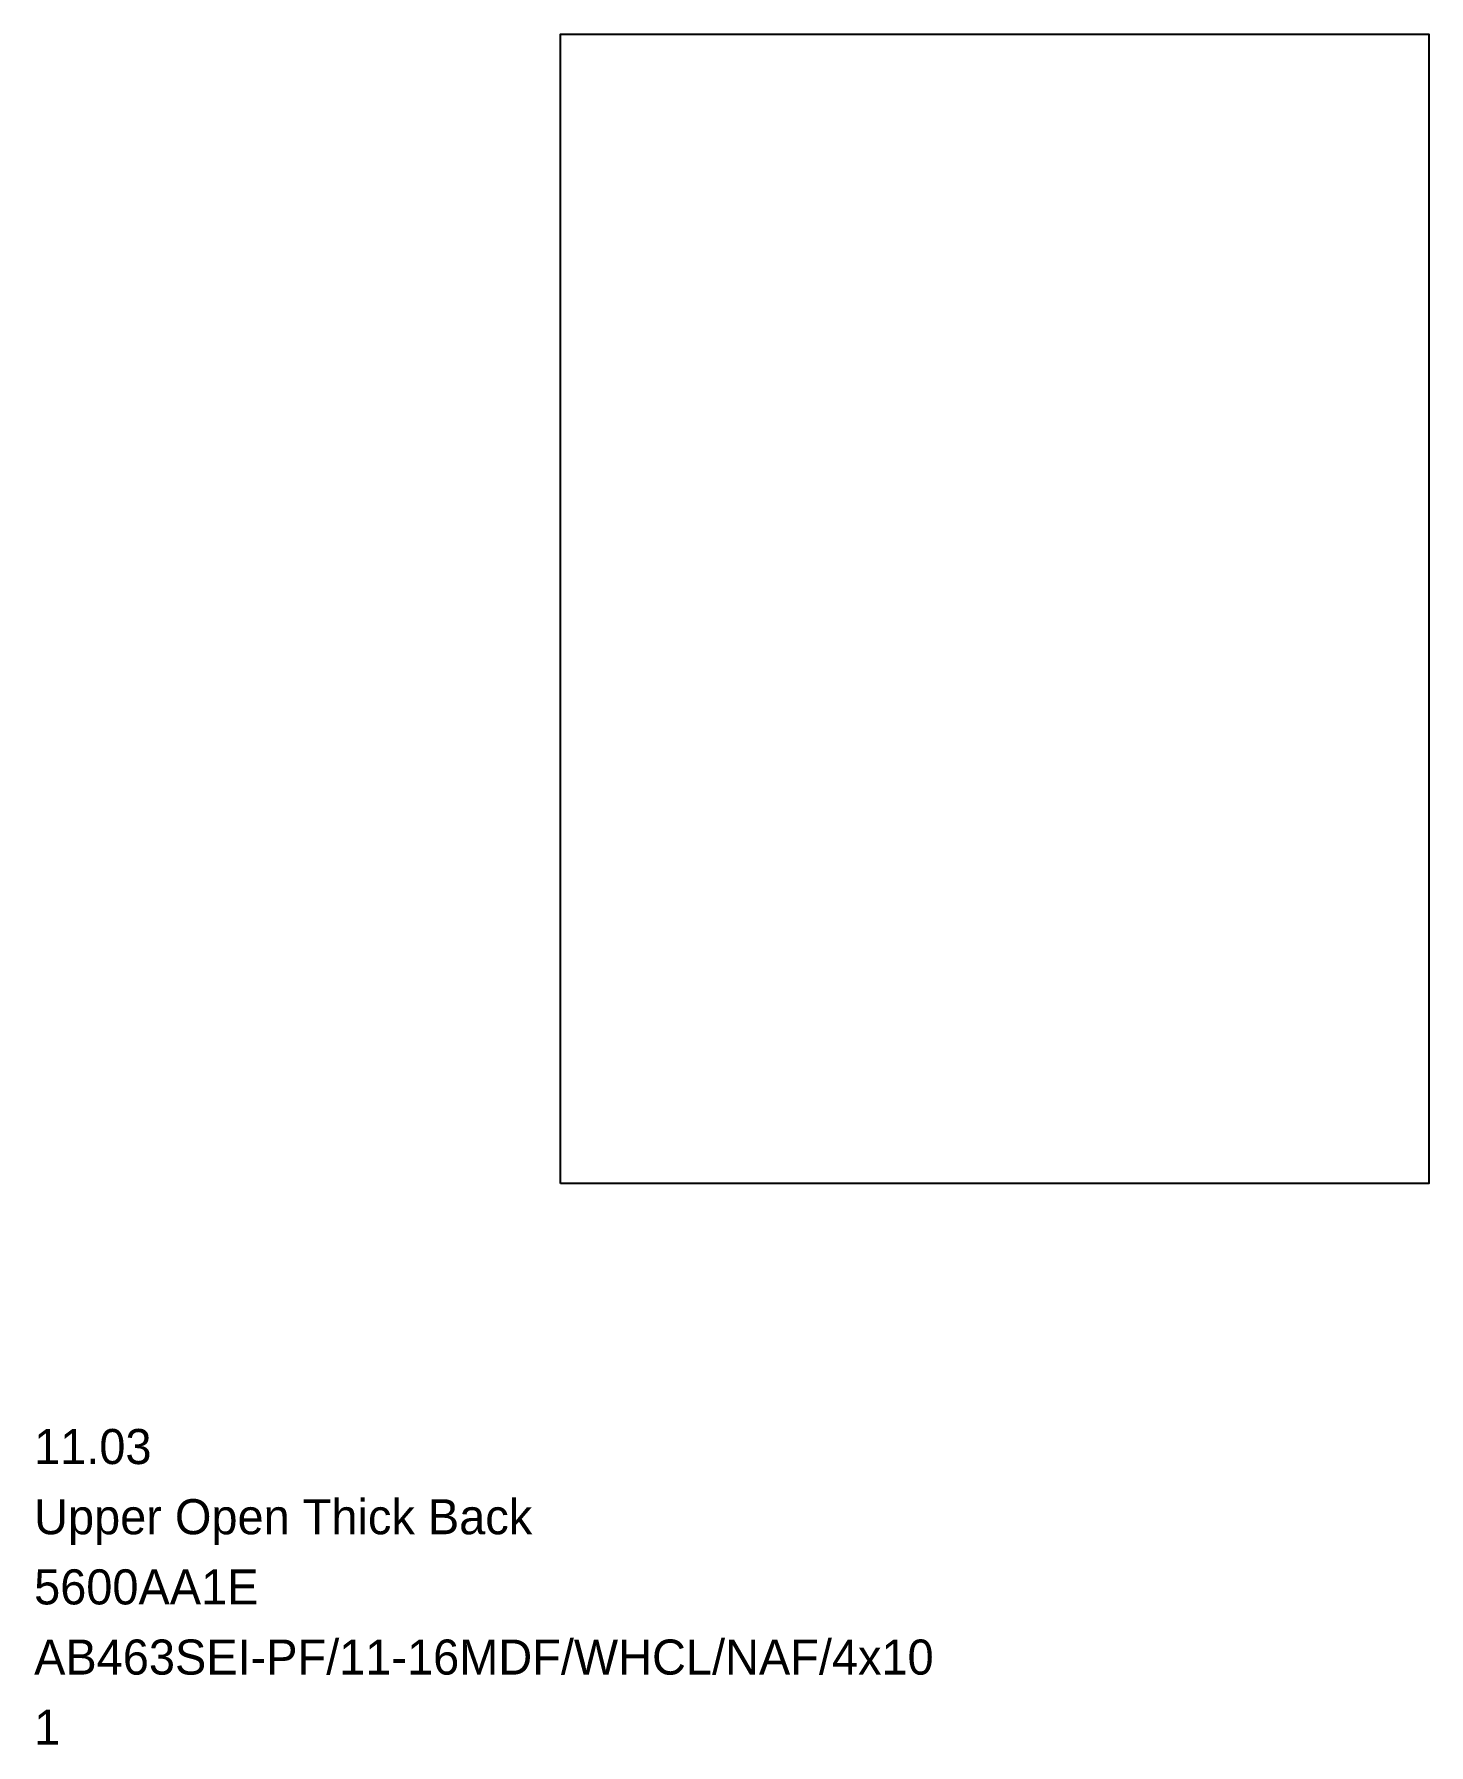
# Model space of a CAD drawing. Header units: metres. Extents: x -7.5 to 12.4, y -8 to 16.4.
import ezdxf

# ---------------------------------------------------------------- set-up
doc = ezdxf.new("R2010")
doc.units = ezdxf.units.M

msp = doc.modelspace()

# ---------------------------------------------------------------- linework, layer by layer
at = {"layer": 'BORDER_Z0P75', "color": 7}
msp.add_lwpolyline([(0, 0), (0, 16.375), (12.375, 16.375), (12.375, 0)], close=True, dxfattribs=at)

# ---------------------------------------------------------------- texts
at = {"layer": 'DESCRIPTION', "color": 1}
msp.add_text('Upper Open Thick Back', height=0.5, dxfattribs=at).set_placement((-7.5, -5))
at = {"layer": 'FILENAME', "color": 1}
msp.add_text('5600AA1E', height=0.5, dxfattribs=at).set_placement((-7.5, -6))
at = {"layer": 'ITEMNUMBER', "color": 1}
msp.add_text('11.03', height=0.5, dxfattribs=at).set_placement((-7.5, -4))
at = {"layer": 'MATERIALNAME', "color": 1}
msp.add_text('AB463SEI-PF/11-16MDF/WHCL/NAF/4x10', height=0.5, dxfattribs=at).set_placement((-7.5, -7))
at = {"layer": 'Qty', "color": 1}
msp.add_text('1', height=0.5, dxfattribs=at).set_placement((-7.5, -8))

doc.saveas('drawing.dxf')
